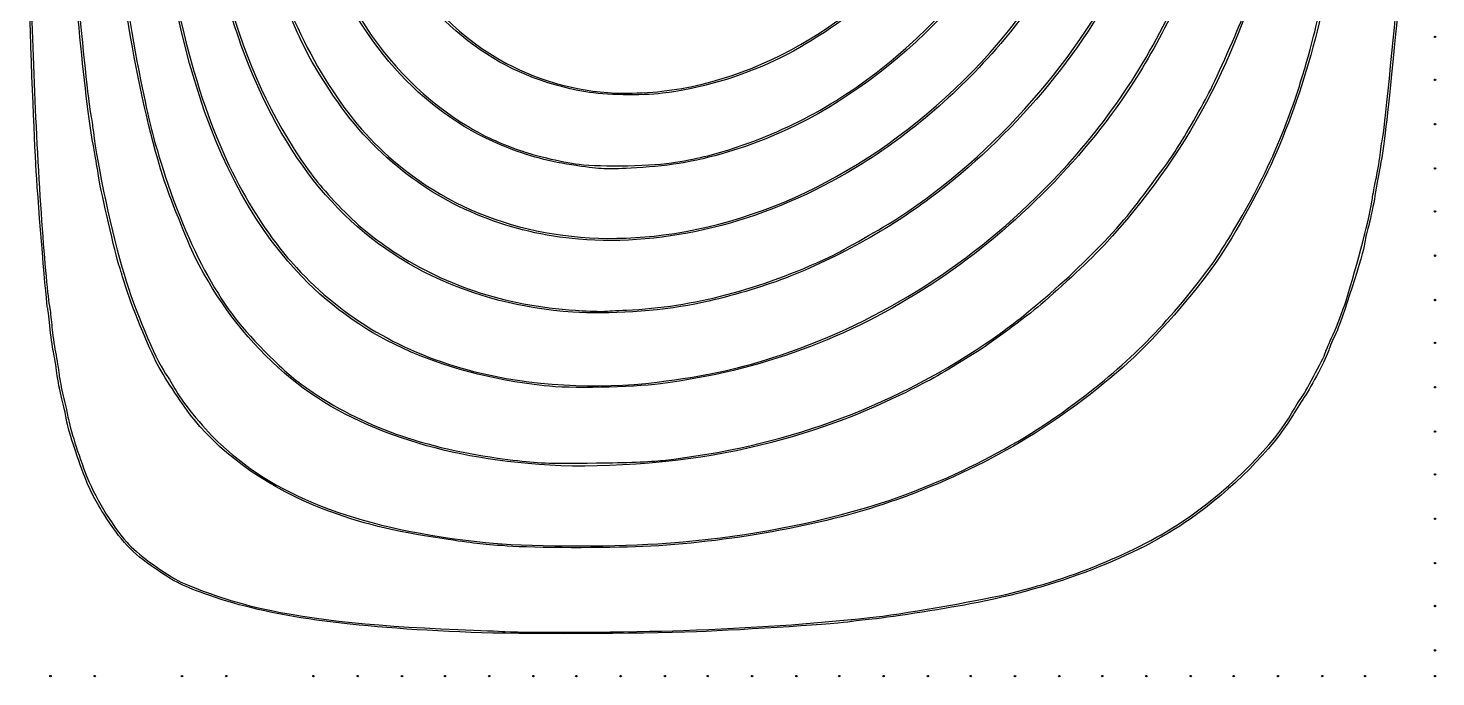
# Model space of a CAD drawing. Header units: millimetres. Extents: x 2 to 2088, y -91 to 1995.
# Drawn here: x 1061 to 2088, y -91 to 382 of the extents above; entities that cross this region are included whole.
import ezdxf

# ---------------------------------------------------------------- set-up
doc = ezdxf.new("R2010")
doc.units = ezdxf.units.MM
doc.layers.add('Image', color=7, linetype='CONTINUOUS')

msp = doc.modelspace()

# ---------------------------------------------------------------- linework, layer by layer
at = {"layer": 'Image', "color": 7}
for points in [[(2087.3614, 375.5765)], [(2087.3614, 344.282)], [(1467.8339, 335.5234)], [(1523.2869, 335.9275)], [(2087.3614, 311.9444)], [(1464.601, 281.1732)], [(1533.4489, 284.1221)], [(2087.3614, 279.6067)], [(2087.3614, 248.3122)], [(1462.5148, 228.0447)], [(1524.6265, 231.1331)], [(2087.3614, 215.9746)], [(1458.3422, 174.79347)], [(1497.4603, 176.3052)], [(2087.3614, 183.637)], [(2087.3614, 152.3425)], [(1519.888, 123.7662)], [(2087.3614, 120.0048)], [(2087.3614, 87.6672)], [(1433.8281, 63.6359)], [(1524.0606, 66.6679)], [(2087.3614, 56.3727)], [(2087.3614, 24.0351)], [(1410.3573, 4.1902)], [(1520.4096, 5.8548)], [(2087.3614, -8.3026)], [(2087.3614, -39.5971)], [(1384.2785, -58.8307)], [(1539.1863, -57.3396)], [(2087.3614, -71.9347)], [(1076.5494, -90.7114)], [(1108.887, -90.7114)], [(1172.5191, -90.7114)], [(1204.8568, -90.7114)], [(1268.4889, -90.7114)], [(1300.8266, -90.7114)], [(1333.1642, -90.7114)], [(1364.4587, -90.7114)], [(1396.7963, -90.7114)], [(1429.134, -90.7114)], [(1460.4285, -90.7114)], [(1492.7661, -90.7114)], [(1525.1037, -90.7114)], [(1556.3982, -90.7114)], [(1588.7359, -90.7114)], [(1621.0735, -90.7114)], [(1652.368, -90.7114)], [(1684.7056, -90.7114)], [(1717.0433, -90.7114)], [(1748.3378, -90.7114)], [(1780.6754, -90.7114)], [(1813.013, -90.7114)], [(1844.3075, -90.7114)], [(1876.6452, -90.7114)], [(1908.9828, -90.7114)], [(1940.2773, -90.7114)], [(1972.6149, -90.7114)], [(2004.9526, -90.7114)], [(2036.2471, -90.7114)], [(2087.3614, -90.7114)]]:
    msp.add_lwpolyline(points, close=True, dxfattribs=at)
msp.add_lwpolyline([(1437.4789, 121.0853), (1437.4792, 121.0853)], dxfattribs=at)
for points in [[(1701.396, 367.3666), (1786.8046, 443.0844), (1836.639, 546.7603), (1857.7729, 692.694)], [(1060.9473, 660.8779), (1061.6673, 451.5682), (1062.1393, 415.0005), (1065.067, 341.6741)], [(1117.2336, 619.1519), (1120.2332, 500.4522), (1128.095, 416.0169), (1142.8265, 344.282)], [(1146.4404, 616.0225), (1151.3974, 490.4066), (1164.4448, 400.9367), (1188.117, 330.2339)], [(1176.5969, 611.3283), (1184.9387, 463.1038), (1208.7802, 365.8779), (1254.1896, 294.9049)], [(1256.6605, 204.8752), (1187.8683, 279.9027), (1154.5488, 399.7996), (1145.3009, 605.591)], [(1283.1454, 565.4297), (1301.8689, 462.9498), (1345.3405, 391.1179), (1409.5803, 356.5105)], [(1216.3545, 369.4431), (1199.4407, 415.8956), (1186.5174, 479.2246), (1179.8728, 548.2178)], [(1858.8685, 526.3038), (1837.8461, 466.7107), (1805.3176, 410.0697), (1767.2149, 366.7097)], [(1159.3487, 273.1848), (1138.9712, 339.0917), (1126.222, 418.4941), (1119.8783, 519.0096)], [(1218.987, 516.1254), (1231.0756, 442.7167), (1250.6011, 386.7372), (1280.119, 340.8598)], [(2067.5439, 509.0997), (2063.7523, 427.891), (2062.9631, 416.5287), (2057.0015, 357.3214)], [(1109.8946, 287.4304), (1101.6349, 332.2244), (1094.3511, 409.4036), (1090.6482, 491.3661)], [(1789.2014, 473.111), (1739.3685, 385.8773), (1660.2271, 319.0673), (1575.6965, 292.8733)], [(2020.615, 481.6967), (2009.1373, 398.3229), (1994.7154, 342.8343), (1969.911, 286.6116)], [(1523.2869, 335.9275), (1601.9903, 344.6535), (1681.1129, 395.3705), (1734.8628, 471.5463)], [(1735.9656, 470.5031), (1702.2703, 422.5805), (1654.7705, 381.6286), (1605.7955, 358.2771)], [(1968.3473, 452.7696), (1944.1713, 359.7044), (1906.6011, 289.1701), (1846.4885, 223.9915)], [(1924.1541, 460.5932), (1908.7106, 415.9286), (1889.2952, 375.7674), (1865.4036, 339.0663)], [(1411.2212, 294.6176), (1351.6409, 317.5226), (1305.3617, 367.0837), (1276.9697, 438.3896)], [(1467.8339, 335.5234), (1406.8054, 345.7901), (1358.7288, 380.9681), (1324.9007, 440.1089)], [(1696.4224, 243.8806), (1766.8162, 289.8396), (1828.9887, 360.7532), (1864.3786, 435.4503)], [(1763.0509, 364.1836), (1779.3899, 382.3328), (1803.1287, 414.9505), (1816.0834, 437.0517)], [(1999.1625, 376.0981), (2003.2472, 392.1061), (2010.9515, 427.2538), (2011.7385, 433.4713)], [(1066.6791, 277.5204), (1065.1125, 303.8088), (1062.9316, 359.5503), (1060.7611, 428.7771)], [(1862.1013, 427.32967), (1829.4826, 362.34537), (1779.69, 303.28367), (1719.4562, 258.13027)], [(2049.8648, 303.8528), (2051.0204, 309.009), (2059.6397, 395.4874), (2061.2244, 417.8241)], [(1097.419, 404.2631), (1100.0859, 370.944), (1104.6328, 328.5173), (1106.754, 317.1601)], [(1802.0684, 263.9357), (1840.9942, 302.8997), (1871.9686, 346.6925), (1896.5253, 397.4826)], [(1277.738, 341.6741), (1265.3727, 361.2491), (1261.4632, 368.701), (1252.5632, 389.659)], [(1303.3328, 389.1374), (1323.4769, 356.115), (1352.0175, 327.6262), (1382.9829, 309.632)], [(1921.7744, 332.8051), (1926.6149, 341.7758), (1941.8734, 375.8501), (1947.0002, 389.1374)], [(1944.6266, 241.0335), (1969.4397, 283.3702), (1985.9099, 324.1605), (1999.1625, 376.0981)], [(2087.3614, 375.5765), (2087.3614, 375.8634), (2087.5961, 376.0981), (2087.883, 376.0981)], [(2087.883, 375.0549), (2087.5961, 375.0549), (2087.3614, 375.2896), (2087.3614, 375.5765)], [(2087.883, 376.0981), (2088.1698, 376.0981), (2088.4045, 375.8634), (2088.4045, 375.5765)], [(2088.4045, 375.5765), (2088.4045, 375.2896), (2088.1698, 375.0549), (2087.883, 375.0549)], [(1355.9201, 201.1272), (1291.8729, 231.74), (1246.6244, 286.3097), (1216.3545, 369.4431)], [(1524.6265, 231.1331), (1611.0175, 242.3134), (1696.0596, 289.7703), (1763.0509, 364.1836)], [(1577.7828, 295.0602), (1624.0892, 310.6715), (1663.3479, 333.6355), (1701.396, 367.3666)], [(1767.2149, 366.7097), (1735.0607, 330.1192), (1697.8415, 299.1715), (1658.6361, 276.427)], [(1409.5803, 356.5105), (1435.4451, 342.5765), (1465.5417, 334.8301), (1495.0137, 334.5213)], [(1605.7955, 358.2771), (1581.297, 346.5962), (1549.1987, 337.2588), (1523.8828, 334.4487)], [(2057.0015, 357.3214), (2052.0032, 307.6813), (2050.5235, 295.7446), (2047.1093, 277.5204)], [(1065.067, 341.6741), (1067.6632, 276.6504), (1073.4272, 193.9983), (1076.5246, 177.3781)], [(1142.8265, 344.282), (1149.7082, 310.7718), (1150.1243, 309.0775), (1157.5551, 284.3009)], [(1330.6684, 280.7167), (1308.9904, 298.7361), (1293.8386, 316.1858), (1277.738, 341.6741)], [(1280.119, 340.8598), (1296.2417, 315.8014), (1310.909, 298.9542), (1331.2841, 282.0904)], [(2087.3614, 344.282), (2087.3614, 344.5689), (2087.5961, 344.8036), (2087.883, 344.8036)], [(2087.883, 343.7604), (2087.5961, 343.7604), (2087.3614, 343.9951), (2087.3614, 344.282)], [(2087.883, 344.8036), (2088.1698, 344.8036), (2088.4045, 344.5689), (2088.4045, 344.282)], [(2088.4045, 344.282), (2088.4045, 343.9951), (2088.1698, 343.7604), (2087.883, 343.7604)], [(1188.117, 330.2339), (1198.7239, 298.5537), (1210.3512, 273.1388), (1224.9009, 249.8318)], [(1523.8828, 334.4487), (1508.0715, 332.6936), (1481.6427, 333.2004), (1467.8339, 335.5234)], [(1495.0137, 334.5213), (1502.8478, 334.4393), (1515.5707, 335.072), (1523.2869, 335.9275)], [(1865.4036, 339.0663), (1830.3905, 285.2808), (1776.2037, 231.5318), (1720.4034, 195.2377)], [(1897.2302, 290.6244), (1901.4607, 296.8424), (1913.9614, 318.3256), (1921.7744, 332.8051)], [(1106.754, 317.1601), (1107.2898, 314.2915), (1108.0185, 309.3626), (1108.3734, 306.207)], [(1382.9829, 309.632), (1395.4588, 302.3821), (1398.8413, 300.8084), (1417.1377, 293.7414)], [(2087.3614, 311.9444), (2087.3614, 312.2312), (2087.5961, 312.4659), (2087.883, 312.4659)], [(2087.883, 311.4228), (2087.5961, 311.4228), (2087.3614, 311.6575), (2087.3614, 311.9444)], [(2087.883, 312.4659), (2088.1698, 312.4659), (2088.4045, 312.2312), (2088.4045, 311.9444)], [(2088.4045, 311.9444), (2088.4045, 311.6575), (2088.1698, 311.4228), (2087.883, 311.4228)], [(1108.3734, 306.207), (1111.0203, 282.673), (1122.3494, 230.143), (1130.7584, 202.4137)], [(2047.6837, 289.507), (2048.3354, 294.9521), (2049.3169, 301.4077), (2049.8648, 303.8528)], [(1254.1896, 294.9049), (1265.0853, 277.8753), (1271.4403, 269.6212), (1284.4398, 255.6143)], [(1464.601, 281.1732), (1444.6098, 283.7706), (1429.6089, 287.5488), (1411.2212, 294.6176)], [(1417.1377, 293.7414), (1427.8514, 289.6033), (1449.6893, 284.3246), (1463.0363, 282.6468)], [(1575.6965, 292.8733), (1550.7296, 285.1366), (1530.1264, 281.4196), (1504.7623, 280.0762)], [(1533.4489, 284.1221), (1551.7848, 287.3039), (1562.9379, 290.0555), (1577.7828, 295.0602)], [(1863.1978, 245.1828), (1870.473, 253.8871), (1889.7241, 279.5921), (1897.2302, 290.6244)], [(2044.617, 271.2615), (2045.652, 275.8514), (2047.032, 284.0618), (2047.6837, 289.507)], [(1074.9297, 177.9868), (1074.2258, 179.1292), (1068.2371, 251.3756), (1066.6791, 277.5204)], [(1112.6153, 271.2615), (1112.2297, 274.1302), (1111.0054, 281.4062), (1109.8946, 287.4304)], [(1157.5551, 284.3009), (1166.1803, 255.542), (1179.7829, 222.6132), (1191.8129, 201.3705)], [(1462.5148, 228.0447), (1413.1886, 232.1514), (1366.7987, 250.684), (1330.6684, 280.7167)], [(1331.2841, 282.0904), (1382.7209, 239.5177), (1450.7897, 221.5776), (1524.6265, 231.1331)], [(1463.0363, 282.6468), (1478.8265, 280.6619), (1518.2706, 281.4883), (1533.4489, 284.1221)], [(1504.7623, 280.0762), (1482.735, 278.9094), (1481.8356, 278.934), (1464.601, 281.1732)], [(1969.911, 286.6116), (1959.5414, 263.1074), (1937.9995, 224.717), (1926.1382, 208.6028)], [(2047.1093, 277.5204), (2046.2494, 272.9306), (2044.6302, 263.7769), (2043.5111, 257.179)], [(2087.3614, 279.6067), (2087.3614, 279.8936), (2087.5961, 280.1283), (2087.883, 280.1283)], [(2087.883, 279.0852), (2087.5961, 279.0852), (2087.3614, 279.3199), (2087.3614, 279.6067)], [(2087.883, 280.1283), (2088.1698, 280.1283), (2088.4045, 279.8936), (2088.4045, 279.6067)], [(2088.4045, 279.6067), (2088.4045, 279.3199), (2088.1698, 279.0852), (2087.883, 279.0852)], [(1126.9871, 209.1941), (1124.9098, 215.3469), (1113.5185, 264.5425), (1112.6153, 271.2615)], [(1182.5618, 215.1858), (1177.5488, 225.088), (1162.914, 261.6537), (1159.3487, 273.1848)], [(1658.6361, 276.427), (1595.366, 239.7217), (1526.4537, 222.7213), (1462.5148, 228.0447)], [(2042.0861, 257.7006), (2042.443, 260.5692), (2043.5819, 266.6717), (2044.617, 271.2615)], [(1603.7088, 141.4157), (1678.0145, 165.203), (1744.3907, 206.2013), (1802.0684, 263.9357)], [(1719.4562, 258.13027), (1686.4653, 233.39917), (1643.9729, 210.41537), (1606.4694, 197.01657)], [(2022.8325, 183.1154), (2030.9992, 209.0607), (2040.7191, 246.7141), (2042.0861, 257.7006)], [(2043.5111, 257.179), (2042.392, 250.5811), (2040.2998, 240.9613), (2038.8617, 235.8018)], [(1224.9009, 249.8318), (1236.6037, 231.0852), (1244.4439, 220.5746), (1256.6585, 207.2579)], [(1284.4398, 255.6143), (1298.4266, 240.5437), (1309.5656, 231.1039), (1327.7381, 218.9211)], [(2087.3614, 248.3122), (2087.3614, 248.5991), (2087.5961, 248.8338), (2087.883, 248.8338)], [(2087.883, 247.7907), (2087.5961, 247.7907), (2087.3614, 248.0254), (2087.3614, 248.3122)], [(2087.883, 248.8338), (2088.1698, 248.8338), (2088.4045, 248.5991), (2088.4045, 248.3122)], [(2088.4045, 248.3122), (2088.4045, 248.0254), (2088.1698, 247.7907), (2087.883, 247.7907)], [(1646.1091, 215.2512), (1655.3308, 219.572), (1685.3731, 236.6667), (1696.4224, 243.8806)], [(1758.7693, 151.1337), (1793.2822, 174.2001), (1836.1012, 212.7633), (1863.1978, 245.1828)], [(1924.2617, 208.6726), (1927.721, 213.2624), (1936.8852, 227.8248), (1944.6266, 241.0335)], [(2038.8617, 235.8018), (2037.4237, 230.6422), (2036.2471, 225.4671), (2036.2471, 224.3015)], [(1327.7381, 218.9211), (1366.1704, 193.1563), (1413.0504, 178.4705), (1465.1226, 175.8835)], [(1846.4885, 223.9915), (1837.8209, 214.5935), (1814.9768, 193.1496), (1799.9737, 180.3277)], [(2036.2471, 224.3015), (2036.2471, 220.0021), (2019.2534, 166.8171), (2015.4422, 159.1886)], [(2087.3614, 215.9746), (2087.3614, 216.2615), (2087.5961, 216.4962), (2087.883, 216.4962)], [(2087.883, 215.453), (2087.5961, 215.453), (2087.3614, 215.6877), (2087.3614, 215.9746)], [(2087.883, 216.4962), (2088.1698, 216.4962), (2088.4045, 216.2615), (2088.4045, 215.9746)], [(2088.4045, 215.9746), (2088.4045, 215.6877), (2088.1698, 215.453), (2087.883, 215.453)], [(1131.7103, 193.869), (1129.9842, 199.716), (1127.8587, 206.6123), (1126.9871, 209.1941)], [(1243.479, 134.2564), (1217.7457, 157.8005), (1199.0176, 182.6811), (1182.5618, 215.1858)], [(1256.6585, 207.2579), (1290.4412, 170.4268), (1334.2502, 144.7783), (1385.8767, 131.6058)], [(1497.4603, 176.3052), (1546.5393, 178.5505), (1594.7217, 191.1743), (1646.1091, 215.2512)], [(1824.6603, 108.1093), (1865.5353, 138.8813), (1891.1626, 164.7561), (1924.2617, 208.6726)], [(1926.1382, 208.6028), (1905.3905, 180.416), (1880.5616, 152.6388), (1859.9424, 134.5465)], [(1130.7584, 202.4137), (1138.7394, 176.096), (1152.9137, 142.1864), (1161.0632, 129.9148)], [(1191.8129, 201.3705), (1205.8262, 176.6257), (1215.5824, 163.9984), (1237.5054, 142.2315)], [(1437.4792, 121.0853), (1359.7229, 129.8422), (1300.1436, 157.4508), (1256.6605, 204.8752)], [(1458.3422, 174.7935), (1420.208, 177.5994), (1387.6084, 185.981), (1355.9201, 201.1272)], [(1606.4694, 197.01657), (1589.0883, 190.80677), (1564.184, 183.88187), (1547.5314, 180.62817)], [(1155.2183, 136.6952), (1149.6587, 147.0037), (1135.0737, 182.4761), (1131.7103, 193.869)], [(1720.4034, 195.2377), (1658.9152, 155.2439), (1595.762, 132.0544), (1522.4956, 122.5667)], [(1076.5415, 164.8603), (1075.8613, 171.7451), (1075.1359, 177.652), (1074.9297, 177.9868)], [(1076.5246, 177.3781), (1077.0593, 174.5094), (1077.7958, 168.407), (1078.1613, 163.8171)], [(1547.5314, 180.62817), (1520.8456, 175.41417), (1483.2944, 172.95757), (1458.3422, 174.79347)], [(1465.1226, 175.8835), (1473.1549, 175.4844), (1480.6656, 175.2765), (1481.813, 175.4214)], [(1481.813, 175.4214), (1482.9605, 175.5663), (1490.0017, 175.964), (1497.4603, 176.3052)], [(1799.9737, 180.3277), (1788.8624, 170.8318), (1763.3499, 152.1046), (1751.2857, 144.5887)], [(2013.4051, 158.4966), (2016.3328, 164.8653), (2020.5752, 175.9437), (2022.8325, 183.1154)], [(2087.3614, 183.637), (2087.3614, 183.9238), (2087.5961, 184.1585), (2087.883, 184.1585)], [(2087.883, 183.1154), (2087.5961, 183.1154), (2087.3614, 183.3501), (2087.3614, 183.637)], [(2087.883, 184.1585), (2088.1698, 184.1585), (2088.4045, 183.9238), (2088.4045, 183.637)], [(2088.4045, 183.637), (2088.4045, 183.3501), (2088.1698, 183.1154), (2087.883, 183.1154)], [(1079.2043, 145.9559), (1078.42, 149.4685), (1077.2218, 157.9755), (1076.5415, 164.8603)], [(1078.1613, 163.8171), (1078.5269, 159.2273), (1079.6891, 151.0125), (1080.7441, 145.562)], [(2008.082, 146.1045), (2008.082, 146.5514), (2010.4774, 152.1278), (2013.4051, 158.4966)], [(2015.4422, 159.1886), (2013.2745, 154.8495), (2010.9115, 149.4217), (2010.1913, 147.1267)], [(1081.7567, 130.3086), (1081.1372, 135.402), (1079.9885, 142.4432), (1079.2043, 145.9559)], [(1080.7441, 145.562), (1081.799, 140.1115), (1082.9579, 132.8356), (1083.3193, 129.3932)], [(1524.0606, 66.6679), (1610.8091, 76.3071), (1688.8124, 104.3785), (1758.7693, 151.1337)], [(1751.2857, 144.5887), (1727.1727, 129.5665), (1720.8728, 125.9951), (1701.3689, 116.2909)], [(1990.7862, 113.1543), (1994.0636, 117.6608), (2008.082, 144.3672), (2008.082, 146.1045)], [(2010.1913, 147.1267), (2008.2551, 140.9572), (1997.9404, 121.0731), (1992.3342, 112.7028)], [(2087.3614, 152.3425), (2087.3614, 152.6293), (2087.5961, 152.864), (2087.883, 152.864)], [(2087.883, 151.8209), (2087.5961, 151.8209), (2087.3614, 152.0556), (2087.3614, 152.3425)], [(2087.883, 152.864), (2088.1698, 152.864), (2088.4045, 152.6293), (2088.4045, 152.3425)], [(2088.4045, 152.3425), (2088.4045, 152.0556), (2088.1698, 151.8209), (2087.883, 151.8209)], [(1181.8963, 96.5477), (1173.7247, 106.6383), (1161.536, 124.981), (1155.2183, 136.6952)], [(1237.5054, 142.2315), (1250.2441, 129.5834), (1255.7134, 125.0407), (1268.7998, 116.2391)], [(1327.0631, 85.2569), (1294.3763, 96.9348), (1266.2479, 113.4245), (1243.479, 134.2564)], [(1519.888, 123.7662), (1555.6496, 128.2674), (1576.0642, 132.566), (1603.7088, 141.4157)], [(1859.9424, 134.5465), (1809.6248, 90.3955), (1754.2131, 58.399), (1689.3998, 36.0695)], [(1085.3454, 111.6596), (1083.9912, 116.8232), (1082.3763, 125.2153), (1081.7567, 130.3086)], [(1083.3193, 129.3932), (1083.6807, 125.9508), (1085.0699, 118.9095), (1086.4064, 113.7459)], [(1161.0632, 129.9148), (1163.1588, 126.7592), (1166.6464, 121.1262), (1168.8135, 117.397)], [(1385.8767, 131.6058), (1426.9131, 121.1354), (1476.1175, 118.2569), (1519.888, 123.7662)], [(1086.4064, 113.7459), (1087.7429, 108.5823), (1089.1508, 102.2452), (1089.5349, 99.6634)], [(1168.8135, 117.397), (1175.0101, 106.7337), (1190.1809, 88.4596), (1201.3871, 78.1605)], [(1268.7998, 116.2391), (1308.1323, 89.785), (1354.5828, 74.0559), (1414.5299, 66.8922)], [(1522.4956, 122.5667), (1500.5347, 119.7229), (1456.404, 118.9539), (1437.4789, 121.0853)], [(1701.3689, 116.2909), (1662.3429, 96.8735), (1622.7504, 83.2326), (1577.7828, 73.7116)], [(1983.637, 101.8718), (1985.6634, 105.4568), (1988.8805, 110.534), (1990.7862, 113.1543)], [(2087.3614, 120.0048), (2087.3614, 120.2917), (2087.5961, 120.5264), (2087.883, 120.5264)], [(2087.883, 119.4833), (2087.5961, 119.4833), (2087.3614, 119.718), (2087.3614, 120.0048)], [(2087.883, 120.5264), (2088.1698, 120.5264), (2088.4045, 120.2917), (2088.4045, 120.0048)], [(2088.4045, 120.0048), (2088.4045, 119.718), (2088.1698, 119.4833), (2087.883, 119.4833)], [(1088.4825, 97.5771), (1088.1112, 100.1589), (1086.6995, 106.496), (1085.3454, 111.6596)], [(1662.2779, 29.2581), (1719.571, 44.8474), (1778.8901, 73.6521), (1824.6603, 108.1093)], [(1992.3342, 112.7028), (1989.6443, 108.6867), (1985.5398, 102.2244), (1983.213, 98.3423)], [(1101.2551, 56.8943), (1094.5699, 74.6016), (1089.4339, 90.9606), (1088.4825, 97.5771)], [(1089.5349, 99.6634), (1090.6243, 92.3426), (1096.1227, 74.5178), (1102.406, 57.9374)], [(1276.9267, 30.9151), (1237.1801, 46.2293), (1204.1993, 69.0074), (1181.8963, 96.5477)], [(1908.469, 25.51), (1940.0213, 47.6471), (1970.4731, 78.5825), (1983.637, 101.8718)], [(1983.213, 98.3423), (1969.3236, 75.1684), (1939.358, 45.0756), (1908.9828, 23.7972)], [(1433.8281, 63.6359), (1390.4035, 67.2786), (1360.3489, 73.365), (1327.0631, 85.2569)], [(2087.3614, 87.6672), (2087.3614, 87.9541), (2087.5961, 88.1888), (2087.883, 88.1888)], [(2087.883, 87.1456), (2087.5961, 87.1456), (2087.3614, 87.3803), (2087.3614, 87.6672)], [(2087.883, 88.1888), (2088.1698, 88.1888), (2088.4045, 87.9541), (2088.4045, 87.6672)], [(2088.4045, 87.6672), (2088.4045, 87.3803), (2088.1698, 87.1456), (2087.883, 87.1456)], [(1201.3871, 78.1605), (1244.6543, 38.3953), (1304.6423, 16.2491), (1394.71, 6.7898)], [(1577.7828, 73.7116), (1534.5759, 64.5634), (1473.6258, 60.2973), (1433.8281, 63.6359)], [(1414.5299, 66.8922), (1434.4258, 64.5146), (1437.1268, 64.4211), (1475.5541, 64.7809)], [(1475.5541, 64.7809), (1496.9962, 64.9816), (1515.2888, 65.6932), (1524.0606, 66.6679)], [(1115.91, 27.6861), (1108.9564, 38.6342), (1105.6946, 45.1352), (1101.2551, 56.8943)], [(1102.406, 57.9374), (1109.0115, 40.507), (1121.2984, 19.9318), (1132.8335, 6.9846)], [(2087.3614, 56.3727), (2087.3614, 56.6596), (2087.5961, 56.8943), (2087.883, 56.8943)], [(2087.883, 55.8511), (2087.5961, 55.8511), (2087.3614, 56.0858), (2087.3614, 56.3727)], [(2087.883, 56.8943), (2088.1698, 56.8943), (2088.4045, 56.6596), (2088.4045, 56.3727)], [(2088.4045, 56.3727), (2088.4045, 56.0858), (2088.1698, 55.8511), (2087.883, 55.8511)], [(1362.894, 9.5698), (1327.8505, 14.7609), (1302.5477, 21.0435), (1276.9267, 30.9151)], [(1689.3998, 36.0695), (1639.8402, 18.9953), (1570.8732, 6.6164), (1509.6076, 3.7985)], [(1152.7231, -11.8419), (1137.1848, -1.3722), (1128.3219, 8.1443), (1115.91, 27.6861)], [(1520.4096, 5.8548), (1570.5023, 9.1129), (1615.5559, 16.5452), (1662.2779, 29.2581)], [(1908.9828, 23.7972), (1869.766, -3.675), (1810.7962, -26.393), (1748.3378, -38.0909)], [(1774.3969, -31.0572), (1824.1846, -19.5175), (1874.6213, 1.7626), (1908.469, 25.51)], [(2087.3614, 24.0351), (2087.3614, 24.3219), (2087.5961, 24.5566), (2087.883, 24.5566)], [(2087.883, 23.5135), (2087.5961, 23.5135), (2087.3614, 23.7482), (2087.3614, 24.0351)], [(2087.883, 24.5566), (2088.1698, 24.5566), (2088.4045, 24.3219), (2088.4045, 24.0351)], [(2088.4045, 24.0351), (2088.4045, 23.7482), (2088.1698, 23.5135), (2087.883, 23.5135)], [(1132.8335, 6.9846), (1140.1792, -1.2604), (1157.1511, -13.9447), (1170.4328, -21.1163)], [(1410.3573, 4.1902), (1389.8244, 5.6563), (1387.6465, 5.9031), (1362.894, 9.5698)], [(1394.71, 6.7898), (1422.3795, 3.8838), (1483.1553, 3.4318), (1520.4096, 5.8548)], [(1509.6076, 3.7985), (1482.4648, 2.5501), (1430.4538, 2.7554), (1410.3573, 4.1902)], [(2087.3614, -8.3026), (2087.3614, -8.0157), (2087.5961, -7.781), (2087.883, -7.781)], [(2087.883, -8.8241), (2087.5961, -8.8241), (2087.3614, -8.5894), (2087.3614, -8.3026)], [(2087.883, -7.781), (2088.1698, -7.781), (2088.4045, -8.0157), (2088.4045, -8.3026)], [(2088.4045, -8.3026), (2088.4045, -8.5894), (2088.1698, -8.8241), (2087.883, -8.8241)], [(1193.3821, -32.01), (1173.5941, -25.033), (1168.6905, -22.6007), (1152.7231, -11.8419)], [(1170.4328, -21.1163), (1179.3176, -25.9136), (1206.2741, -35.3399), (1222.5903, -39.355)], [(1384.2785, -58.8307), (1294.7311, -55.3495), (1236.2892, -47.1385), (1193.3821, -32.01)], [(1222.5903, -39.355), (1260.4353, -48.6678), (1307.4282, -54.0433), (1374.3686, -56.7167)], [(1748.3378, -38.0909), (1727.4766, -41.998), (1686.217, -48.3601), (1674.2741, -49.5112)], [(1675.3173, -48.0325), (1696.7374, -45.7439), (1751.5452, -36.3537), (1774.3969, -31.0572)], [(2087.3614, -39.5971), (2087.3614, -39.3102), (2087.5961, -39.0755), (2087.883, -39.0755)], [(2087.883, -40.1186), (2087.5961, -40.1186), (2087.3614, -39.8839), (2087.3614, -39.5971)], [(2087.883, -39.0755), (2088.1698, -39.0755), (2088.4045, -39.3102), (2088.4045, -39.5971)], [(2088.4045, -39.5971), (2088.4045, -39.8839), (2088.1698, -40.1186), (2087.883, -40.1186)], [(1539.1863, -57.3396), (1589.6907, -55.5842), (1631.1931, -52.7468), (1675.3173, -48.0325)], [(1660.7132, -51.0993), (1656.2552, -52.3296), (1584.0694, -57.0066), (1548.5746, -58.365)], [(1674.2741, -49.5112), (1667.6762, -50.1471), (1661.5738, -50.8618), (1660.7132, -51.0993)], [(1374.3686, -56.7167), (1389.8594, -57.3354), (1405.3501, -57.9899), (1408.7925, -58.1712)], [(1548.5746, -58.365), (1506.1322, -59.9892), (1420.3334, -60.2324), (1384.2785, -58.8307)], [(1408.7925, -58.1712), (1427.5464, -59.1589), (1500.1671, -58.6958), (1539.1863, -57.3396)], [(2087.3614, -71.9347), (2087.3614, -71.6478), (2087.5961, -71.4131), (2087.883, -71.4131)], [(2087.883, -72.4563), (2087.5961, -72.4563), (2087.3614, -72.2216), (2087.3614, -71.9347)], [(2087.883, -71.4131), (2088.1698, -71.4131), (2088.4045, -71.6478), (2088.4045, -71.9347)], [(2088.4045, -71.9347), (2088.4045, -72.2216), (2088.1698, -72.4563), (2087.883, -72.4563)], [(1076.5494, -90.7114), (1076.5494, -90.4245), (1076.7841, -90.1898), (1077.071, -90.1898)], [(1077.071, -91.233), (1076.7841, -91.233), (1076.5494, -90.9983), (1076.5494, -90.7114)], [(1077.071, -90.1898), (1077.3578, -90.1898), (1077.5925, -90.4245), (1077.5925, -90.7114)], [(1077.5925, -90.7114), (1077.5925, -90.9983), (1077.3578, -91.233), (1077.071, -91.233)], [(1108.887, -90.7114), (1108.887, -90.4245), (1109.1217, -90.1898), (1109.4086, -90.1898)], [(1109.4086, -91.233), (1109.1217, -91.233), (1108.887, -90.9983), (1108.887, -90.7114)], [(1109.4086, -90.1898), (1109.6955, -90.1898), (1109.9302, -90.4245), (1109.9302, -90.7114)], [(1109.9302, -90.7114), (1109.9302, -90.9983), (1109.6955, -91.233), (1109.4086, -91.233)], [(1172.5191, -90.7114), (1172.5191, -90.4245), (1172.7539, -90.1898), (1173.0407, -90.1898)], [(1173.0407, -91.233), (1172.7539, -91.233), (1172.5191, -90.9983), (1172.5191, -90.7114)], [(1173.0407, -90.1898), (1173.3276, -90.1898), (1173.5623, -90.4245), (1173.5623, -90.7114)], [(1173.5623, -90.7114), (1173.5623, -90.9983), (1173.3276, -91.233), (1173.0407, -91.233)], [(1204.8568, -90.7114), (1204.8568, -90.4245), (1205.0915, -90.1898), (1205.3784, -90.1898)], [(1205.3784, -91.233), (1205.0915, -91.233), (1204.8568, -90.9983), (1204.8568, -90.7114)], [(1205.3784, -90.1898), (1205.6652, -90.1898), (1205.8999, -90.4245), (1205.8999, -90.7114)], [(1205.8999, -90.7114), (1205.8999, -90.9983), (1205.6652, -91.233), (1205.3784, -91.233)], [(1268.4889, -90.7114), (1268.4889, -90.4245), (1268.7236, -90.1898), (1269.0105, -90.1898)], [(1269.0105, -91.233), (1268.7236, -91.233), (1268.4889, -90.9983), (1268.4889, -90.7114)], [(1269.0105, -90.1898), (1269.2974, -90.1898), (1269.5321, -90.4245), (1269.5321, -90.7114)], [(1269.5321, -90.7114), (1269.5321, -90.9983), (1269.2974, -91.233), (1269.0105, -91.233)], [(1300.8266, -90.7114), (1300.8266, -90.4245), (1301.0613, -90.1898), (1301.3481, -90.1898)], [(1301.3481, -91.233), (1301.0613, -91.233), (1300.8266, -90.9983), (1300.8266, -90.7114)], [(1301.3481, -90.1898), (1301.635, -90.1898), (1301.8697, -90.4245), (1301.8697, -90.7114)], [(1301.8697, -90.7114), (1301.8697, -90.9983), (1301.635, -91.233), (1301.3481, -91.233)], [(1333.1642, -90.7114), (1333.1642, -90.4245), (1333.3989, -90.1898), (1333.6858, -90.1898)], [(1333.6858, -91.233), (1333.3989, -91.233), (1333.1642, -90.9983), (1333.1642, -90.7114)], [(1333.6858, -90.1898), (1333.9726, -90.1898), (1334.2073, -90.4245), (1334.2073, -90.7114)], [(1334.2073, -90.7114), (1334.2073, -90.9983), (1333.9726, -91.233), (1333.6858, -91.233)], [(1364.4587, -90.7114), (1364.4587, -90.4245), (1364.6934, -90.1898), (1364.9803, -90.1898)], [(1364.9803, -91.233), (1364.6934, -91.233), (1364.4587, -90.9983), (1364.4587, -90.7114)], [(1364.9803, -90.1898), (1365.2671, -90.1898), (1365.5018, -90.4245), (1365.5018, -90.7114)], [(1365.5018, -90.7114), (1365.5018, -90.9983), (1365.2671, -91.233), (1364.9803, -91.233)], [(1396.7963, -90.7114), (1396.7963, -90.4245), (1397.031, -90.1898), (1397.3179, -90.1898)], [(1397.3179, -91.233), (1397.031, -91.233), (1396.7963, -90.9983), (1396.7963, -90.7114)], [(1397.3179, -90.1898), (1397.6048, -90.1898), (1397.8395, -90.4245), (1397.8395, -90.7114)], [(1397.8395, -90.7114), (1397.8395, -90.9983), (1397.6048, -91.233), (1397.3179, -91.233)], [(1429.134, -90.7114), (1429.134, -90.4245), (1429.3687, -90.1898), (1429.6555, -90.1898)], [(1429.6555, -91.233), (1429.3687, -91.233), (1429.134, -90.9983), (1429.134, -90.7114)], [(1429.6555, -90.1898), (1429.9424, -90.1898), (1430.1771, -90.4245), (1430.1771, -90.7114)], [(1430.1771, -90.7114), (1430.1771, -90.9983), (1429.9424, -91.233), (1429.6555, -91.233)], [(1460.4285, -90.7114), (1460.4285, -90.4245), (1460.6632, -90.1898), (1460.95, -90.1898)], [(1460.95, -91.233), (1460.6632, -91.233), (1460.4285, -90.9983), (1460.4285, -90.7114)], [(1460.95, -90.1898), (1461.2369, -90.1898), (1461.4716, -90.4245), (1461.4716, -90.7114)], [(1461.4716, -90.7114), (1461.4716, -90.9983), (1461.2369, -91.233), (1460.95, -91.233)], [(1492.7661, -90.7114), (1492.7661, -90.4245), (1493.0008, -90.1898), (1493.2877, -90.1898)], [(1493.2877, -91.233), (1493.0008, -91.233), (1492.7661, -90.9983), (1492.7661, -90.7114)], [(1493.2877, -90.1898), (1493.5745, -90.1898), (1493.8092, -90.4245), (1493.8092, -90.7114)], [(1493.8092, -90.7114), (1493.8092, -90.9983), (1493.5745, -91.233), (1493.2877, -91.233)], [(1525.1037, -90.7114), (1525.1037, -90.4245), (1525.3384, -90.1898), (1525.6253, -90.1898)], [(1525.6253, -91.233), (1525.3384, -91.233), (1525.1037, -90.9983), (1525.1037, -90.7114)], [(1525.6253, -90.1898), (1525.9122, -90.1898), (1526.1469, -90.4245), (1526.1469, -90.7114)], [(1526.1469, -90.7114), (1526.1469, -90.9983), (1525.9122, -91.233), (1525.6253, -91.233)], [(1556.3982, -90.7114), (1556.3982, -90.4245), (1556.6329, -90.1898), (1556.9198, -90.1898)], [(1556.9198, -91.233), (1556.6329, -91.233), (1556.3982, -90.9983), (1556.3982, -90.7114)], [(1556.9198, -90.1898), (1557.2067, -90.1898), (1557.4414, -90.4245), (1557.4414, -90.7114)], [(1557.4414, -90.7114), (1557.4414, -90.9983), (1557.2067, -91.233), (1556.9198, -91.233)], [(1588.7359, -90.7114), (1588.7359, -90.4245), (1588.9706, -90.1898), (1589.2574, -90.1898)], [(1589.2574, -91.233), (1588.9706, -91.233), (1588.7359, -90.9983), (1588.7359, -90.7114)], [(1589.2574, -90.1898), (1589.5443, -90.1898), (1589.779, -90.4245), (1589.779, -90.7114)], [(1589.779, -90.7114), (1589.779, -90.9983), (1589.5443, -91.233), (1589.2574, -91.233)], [(1621.0735, -90.7114), (1621.0735, -90.4245), (1621.3082, -90.1898), (1621.5951, -90.1898)], [(1621.5951, -91.233), (1621.3082, -91.233), (1621.0735, -90.9983), (1621.0735, -90.7114)], [(1621.5951, -90.1898), (1621.8819, -90.1898), (1622.1166, -90.4245), (1622.1166, -90.7114)], [(1622.1166, -90.7114), (1622.1166, -90.9983), (1621.8819, -91.233), (1621.5951, -91.233)], [(1652.368, -90.7114), (1652.368, -90.4245), (1652.6027, -90.1898), (1652.8896, -90.1898)], [(1652.8896, -91.233), (1652.6027, -91.233), (1652.368, -90.9983), (1652.368, -90.7114)], [(1652.8896, -90.1898), (1653.1764, -90.1898), (1653.4111, -90.4245), (1653.4111, -90.7114)], [(1653.4111, -90.7114), (1653.4111, -90.9983), (1653.1764, -91.233), (1652.8896, -91.233)], [(1684.7056, -90.7114), (1684.7056, -90.4245), (1684.9403, -90.1898), (1685.2272, -90.1898)], [(1685.2272, -91.233), (1684.9403, -91.233), (1684.7056, -90.9983), (1684.7056, -90.7114)], [(1685.2272, -90.1898), (1685.5141, -90.1898), (1685.7488, -90.4245), (1685.7488, -90.7114)], [(1685.7488, -90.7114), (1685.7488, -90.9983), (1685.5141, -91.233), (1685.2272, -91.233)], [(1717.0433, -90.7114), (1717.0433, -90.4245), (1717.278, -90.1898), (1717.5648, -90.1898)], [(1717.5648, -91.233), (1717.278, -91.233), (1717.0433, -90.9983), (1717.0433, -90.7114)], [(1717.5648, -90.1898), (1717.8517, -90.1898), (1718.0864, -90.4245), (1718.0864, -90.7114)], [(1718.0864, -90.7114), (1718.0864, -90.9983), (1717.8517, -91.233), (1717.5648, -91.233)], [(1748.3378, -90.7114), (1748.3378, -90.4245), (1748.5725, -90.1898), (1748.8593, -90.1898)], [(1748.8593, -91.233), (1748.5725, -91.233), (1748.3378, -90.9983), (1748.3378, -90.7114)], [(1748.8593, -90.1898), (1749.1462, -90.1898), (1749.3809, -90.4245), (1749.3809, -90.7114)], [(1749.3809, -90.7114), (1749.3809, -90.9983), (1749.1462, -91.233), (1748.8593, -91.233)], [(1780.6754, -90.7114), (1780.6754, -90.4245), (1780.9101, -90.1898), (1781.197, -90.1898)], [(1781.197, -91.233), (1780.9101, -91.233), (1780.6754, -90.9983), (1780.6754, -90.7114)], [(1781.197, -90.1898), (1781.4838, -90.1898), (1781.7185, -90.4245), (1781.7185, -90.7114)], [(1781.7185, -90.7114), (1781.7185, -90.9983), (1781.4838, -91.233), (1781.197, -91.233)], [(1813.013, -90.7114), (1813.013, -90.4245), (1813.2477, -90.1898), (1813.5346, -90.1898)], [(1813.5346, -91.233), (1813.2477, -91.233), (1813.013, -90.9983), (1813.013, -90.7114)], [(1813.5346, -90.1898), (1813.8215, -90.1898), (1814.0562, -90.4245), (1814.0562, -90.7114)], [(1814.0562, -90.7114), (1814.0562, -90.9983), (1813.8215, -91.233), (1813.5346, -91.233)], [(1844.3075, -90.7114), (1844.3075, -90.4245), (1844.5422, -90.1898), (1844.8291, -90.1898)], [(1844.8291, -91.233), (1844.5422, -91.233), (1844.3075, -90.9983), (1844.3075, -90.7114)], [(1844.8291, -90.1898), (1845.116, -90.1898), (1845.3507, -90.4245), (1845.3507, -90.7114)], [(1845.3507, -90.7114), (1845.3507, -90.9983), (1845.116, -91.233), (1844.8291, -91.233)], [(1876.6452, -90.7114), (1876.6452, -90.4245), (1876.8799, -90.1898), (1877.1667, -90.1898)], [(1877.1667, -91.233), (1876.8799, -91.233), (1876.6452, -90.9983), (1876.6452, -90.7114)], [(1877.1667, -90.1898), (1877.4536, -90.1898), (1877.6883, -90.4245), (1877.6883, -90.7114)], [(1877.6883, -90.7114), (1877.6883, -90.9983), (1877.4536, -91.233), (1877.1667, -91.233)], [(1908.9828, -90.7114), (1908.9828, -90.4245), (1909.2175, -90.1898), (1909.5044, -90.1898)], [(1909.5044, -91.233), (1909.2175, -91.233), (1908.9828, -90.9983), (1908.9828, -90.7114)], [(1909.5044, -90.1898), (1909.7912, -90.1898), (1910.026, -90.4245), (1910.026, -90.7114)], [(1910.026, -90.7114), (1910.026, -90.9983), (1909.7912, -91.233), (1909.5044, -91.233)], [(1940.2773, -90.7114), (1940.2773, -90.4245), (1940.512, -90.1898), (1940.7989, -90.1898)], [(1940.7989, -91.233), (1940.512, -91.233), (1940.2773, -90.9983), (1940.2773, -90.7114)], [(1940.7989, -90.1898), (1941.0857, -90.1898), (1941.3204, -90.4245), (1941.3204, -90.7114)], [(1941.3204, -90.7114), (1941.3204, -90.9983), (1941.0857, -91.233), (1940.7989, -91.233)], [(1972.6149, -90.7114), (1972.6149, -90.4245), (1972.8496, -90.1898), (1973.1365, -90.1898)], [(1973.1365, -91.233), (1972.8496, -91.233), (1972.6149, -90.9983), (1972.6149, -90.7114)], [(1973.1365, -90.1898), (1973.4234, -90.1898), (1973.6581, -90.4245), (1973.6581, -90.7114)], [(1973.6581, -90.7114), (1973.6581, -90.9983), (1973.4234, -91.233), (1973.1365, -91.233)], [(2004.9526, -90.7114), (2004.9526, -90.4245), (2005.1873, -90.1898), (2005.4741, -90.1898)], [(2005.4741, -91.233), (2005.1873, -91.233), (2004.9526, -90.9983), (2004.9526, -90.7114)], [(2005.4741, -90.1898), (2005.761, -90.1898), (2005.9957, -90.4245), (2005.9957, -90.7114)], [(2005.9957, -90.7114), (2005.9957, -90.9983), (2005.761, -91.233), (2005.4741, -91.233)], [(2036.2471, -90.7114), (2036.2471, -90.4245), (2036.4818, -90.1898), (2036.7686, -90.1898)], [(2036.7686, -91.233), (2036.4818, -91.233), (2036.2471, -90.9983), (2036.2471, -90.7114)], [(2036.7686, -90.1898), (2037.0555, -90.1898), (2037.2902, -90.4245), (2037.2902, -90.7114)], [(2037.2902, -90.7114), (2037.2902, -90.9983), (2037.0555, -91.233), (2036.7686, -91.233)], [(2087.3614, -90.7114), (2087.3614, -90.4245), (2087.5961, -90.1898), (2087.883, -90.1898)], [(2087.883, -91.233), (2087.5961, -91.233), (2087.3614, -90.9983), (2087.3614, -90.7114)], [(2087.883, -90.1898), (2088.1698, -90.1898), (2088.4045, -90.4245), (2088.4045, -90.7114)], [(2088.4045, -90.7114), (2088.4045, -90.9983), (2088.1698, -91.233), (2087.883, -91.233)]]:
    msp.add_open_spline(points, degree=3, dxfattribs=at)

doc.saveas('drawing.dxf')
